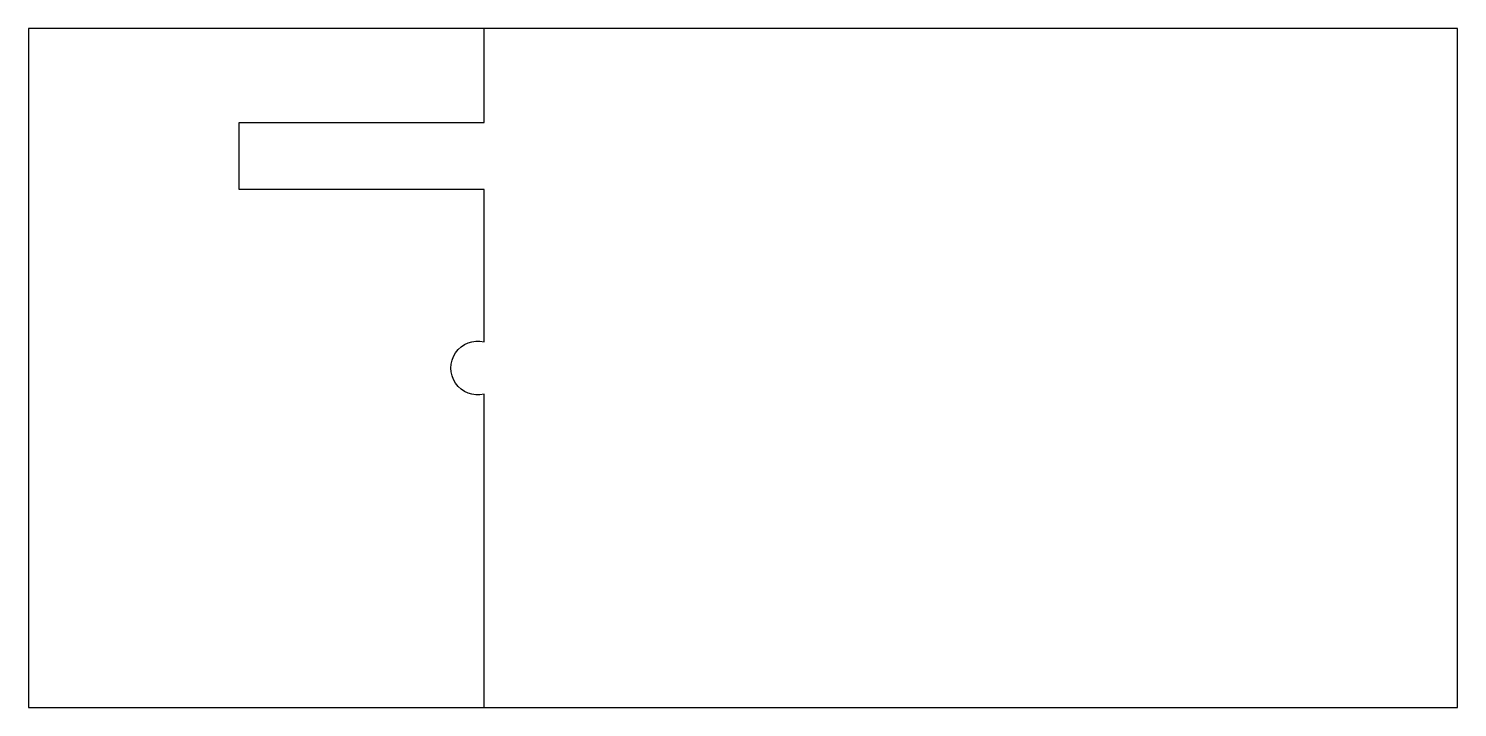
# Model space of a CAD drawing. Extents: x -90 to 70, y -38 to 38.
import ezdxf

# ---------------------------------------------------------------- set-up
doc = ezdxf.new("R2010")
doc.units = 0
doc.header["$MEASUREMENT"] = 0
doc.layers.add('MONOPOLE_GROUND', color=1, linetype='CONTINUOUS')

msp = doc.modelspace()

# ---------------------------------------------------------------- linework, layer by layer
at = {"layer": 'MONOPOLE_GROUND'}
msp.add_lwpolyline([(69.7, 38), (-90.3, 38), (-90.3, -38), (69.7, -38), (69.7, 38)], close=True, dxfattribs=at)
msp.add_lwpolyline([(-39.3, 2.92), (-39.3, 20), (-66.7, 20), (-66.7, 27.5), (-39.3, 27.5), (-39.3, 38), (-90.3, 38), (-90.3, -38), (-39.3, -38), (-39.3, -2.92, -1.268344), (-39.3, 2.92)], format="xyb", close=True, dxfattribs=at)

doc.saveas('drawing.dxf')
